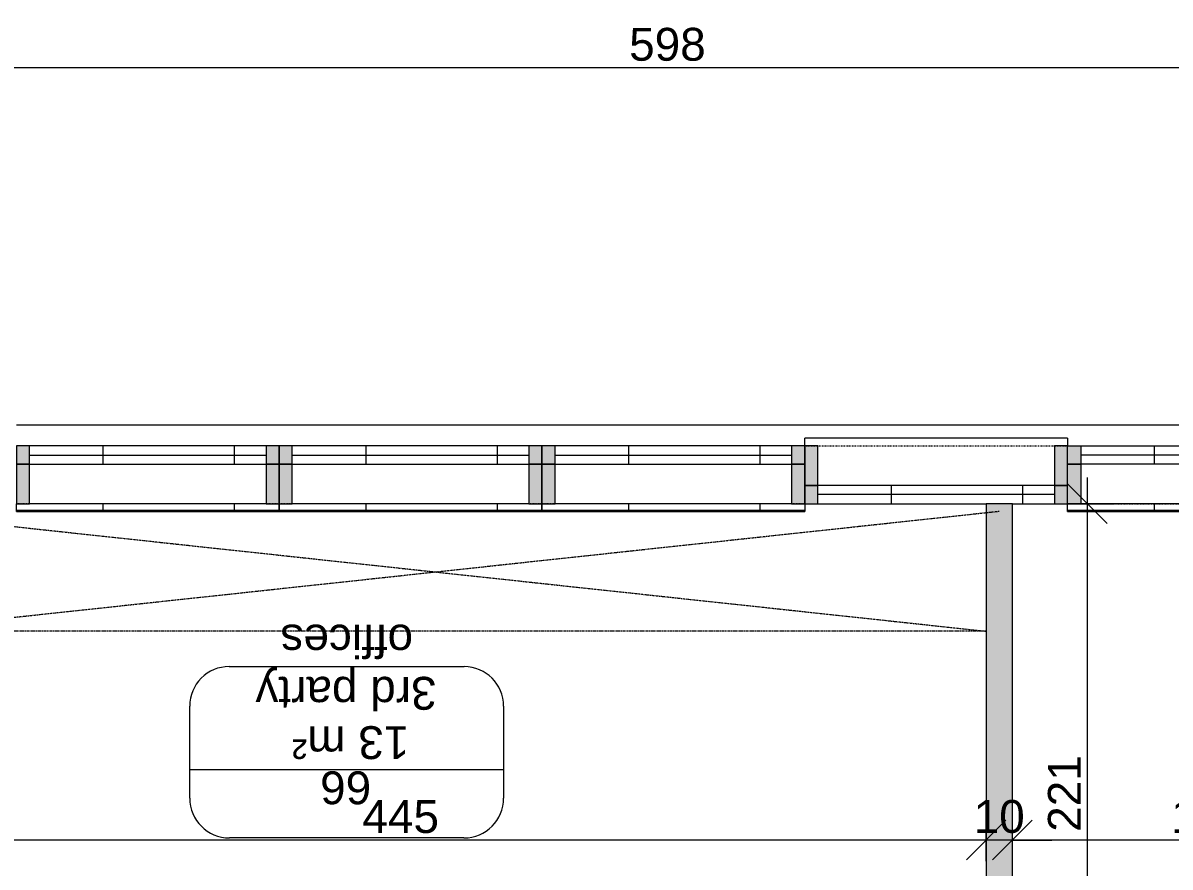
# Model space of a CAD drawing. Header units: centimetres. Extents: x -5566 to 5867, y -120 to 4683.
# Drawn here: x -4931.5 to -4495, y 4052.8 to 4373.9 of the extents above; entities that cross this region are included whole.
import ezdxf

# ---------------------------------------------------------------- set-up
doc = ezdxf.new("R2010")
doc.units = ezdxf.units.CM
doc.linetypes.add('Dash', pattern=[0.6, 0.3, -0.3])
doc.linetypes.add('Hidden_2', pattern=[0.6, 0.4, -0.2])
for name, color, linetype, lineweight in [('A-ANNO-DIMS', 211, 'Continuous', 5), ('A-AREA-IDEN', 2, 'Continuous', 5), ('A-FLOR-OVHD', 1, 'Hidden_2', 18), ('A-GLAZ', 151, 'Continuous', 13), ('A-GLAZ-HDLN', 1, 'Dash', 15), ('A-WALL', 113, 'Continuous', 13), ('A-WALL-PATT', 111, 'Continuous', 20), ('I-WALL', 2, 'Continuous', 13)]:
    doc.layers.add(name, color=color, linetype=linetype, lineweight=lineweight)
doc.styles.add('Arial', font='arial.ttf', dxfattribs={"height": 12.5})
doc.dimstyles.new('100_200_2_5mm_Arial_cm', dxfattribs={"dimscale": 30.48, "dimtxt": 12.753242, "dimasz": 0.492126, "dimexe": 0.328084, "dimexo": 0.0625, "dimgap": 0.082021, "dimtad": 1, "dimdec": 0, "dimzin": 0, "dimdsep": 46, "dimtxsty": 'Arial', "dimblk1": 'OBLIQUE', "dimblk2": 'OBLIQUE', "dimsah": 1, "dimcen": 0.09, "dimdle": 0.328084, "dimazin": 0, "dimtfac": 1, "dimtdec": 4, "dimtix": 1, "dimtmove": 0, "dimatfit": 3, "dimfxl": 0.328084, "dimfxlon": 1, "dimtvp": 1, "dimtolj": 1, "dimtzin": 0, "dimlwd": 15, "dimlwe": 15, "dimarcsym": 2})
doc.dimstyles.new('200_100_2_5mm_Arial_cm___OpenHeight', dxfattribs={"dimscale": 30.48, "dimtxt": 12.753242, "dimasz": 0.492126, "dimexe": 0.328084, "dimexo": 0.0625, "dimgap": 0.082021, "dimtad": 1, "dimdec": 0, "dimzin": 0, "dimdsep": 46, "dimtxsty": 'Arial', "dimblk1": 'OBLIQUE', "dimblk2": 'OBLIQUE', "dimsah": 1, "dimcen": 0.09, "dimdle": 0.328084, "dimazin": 0, "dimtfac": 1, "dimtdec": 4, "dimtix": 1, "dimtmove": 0, "dimatfit": 3, "dimfxl": 0.328084, "dimfxlon": 1, "dimtvp": 1, "dimtolj": 1, "dimtzin": 0, "dimlwd": 18, "dimlwe": 18, "dimarcsym": 2})
pattern_1 = [(180, (201, 11.5), (1e-14, -100), []), (270, (201, 11.5), (50, 3e-15), [])]
pattern_2 = [(0, (-501, -11.5), (0, 100), []), (90, (-501, -11.5), (-50, 3e-15), [])]
pattern_3 = [(180, (301, 11.5), (1e-14, -100), []), (270, (301, 11.5), (50, 3e-15), [])]
pattern_4 = [(180, (101, 11.5), (1e-14, -100), []), (270, (101, 11.5), (50, 3e-15), [])]

# ---------------------------------------------------------------- blocks, each defined once
blk = doc.blocks.new('AR_Alum_Sgl_keep_DownOpen - W100H175-V153-Level _9_00')
at = {"layer": 'A-GLAZ'}
h = blk.add_hatch(dxfattribs=at)
h.set_pattern_fill('FP_130', color=256, style=0, pattern_type=2)
h.set_pattern_definition(pattern_1)
h.paths.add_polyline_path([(50, 11), (50, 14), (-50, 14), (-50, 11), (45, 11)], flags=0)
for points in [[(-45, -4), (-45, 11), (-50, 11), (-50, -4)], [(50, -4), (50, 11), (45, 11), (45, -4)]]:
    blk.add_hatch(color=256, dxfattribs=at).paths.add_polyline_path(points, flags=0)
h = blk.add_hatch(color=256, dxfattribs=at)
h.paths.add_polyline_path([(50, -4), (45, -4), (45, -11), (50, -11)], flags=0)
h.paths.add_polyline_path([(-45, -4), (-50, -4), (-50, -11), (-45, -11)], flags=0)
h = blk.add_hatch(dxfattribs=at)
h.set_pattern_fill('FP_130', color=256, style=0, pattern_type=2)
h.set_pattern_definition(pattern_1)
h.paths.add_polyline_path([(45, -11), (45, -4), (-45, -4), (-45, -11), (14.71, -11)], flags=0)
for p, q in [((-50, 11), (-50, 14)), ((50, 14), (-50, 14)), ((50, 14), (50, 11)), ((45, -4), (-45, -4)), ((-45, -11), (45, -11))]:
    blk.add_line(p, q, dxfattribs=at)
at = {"layer": 'A-GLAZ', "lineweight": 15}
for p, q in [((-45, 11), (-50, 11)), ((-50, 11), (-50, -4)), ((-45, -4), (-45, 11)), ((50, 11), (45, 11)), ((45, 11), (45, -4)), ((50, -4), (50, 11)), ((-50, -4), (-50, -11)), ((-45, -4), (-50, -4)), ((-50, -4), (-45, -4)), ((-45, -11), (-45, -4)), ((50, -4), (45, -4)), ((45, -4), (45, -11)), ((45, -4), (50, -4)), ((50, -11), (50, -4)), ((-50, -11), (-45, -11)), ((45, -11), (50, -11))]:
    blk.add_line(p, q, dxfattribs=at)
at = {"layer": 'A-GLAZ', "lineweight": 18}
blk.add_line((45, -7.5), (-45, -7.5), dxfattribs=at)
at = {"layer": 'A-GLAZ-HDLN'}
blk.add_line((-50, 11), (50, 11), dxfattribs=at)
blk = doc.blocks.new('AR_Alum_Sgl_keep_DownOpen - W100H175-V154-Level _9_00')
at = {"layer": 'A-GLAZ'}
h = blk.add_hatch(color=256, dxfattribs=at)
h.paths.add_polyline_path([(-50, 11), (-50, 4), (-45, 4), (-45, 11)], flags=0)
h.paths.add_polyline_path([(45, 11), (45, 4), (50, 4), (50, 11)], flags=0)
h = blk.add_hatch(dxfattribs=at)
h.set_pattern_fill('FP_131', color=256, style=0, pattern_type=2)
h.set_pattern_definition(pattern_2)
h.paths.add_polyline_path([(-45, 4), (45, 4), (45, 11), (-45, 11)], flags=0)
for points in [[(-50, 4), (-50, -11), (-45, -11), (-45, 4)], [(45, 4), (45, -11), (50, -11), (50, 4)]]:
    blk.add_hatch(color=256, dxfattribs=at).paths.add_polyline_path(points, flags=0)
h = blk.add_hatch(dxfattribs=at)
h.set_pattern_fill('FP_131', color=256, style=0, pattern_type=2)
h.set_pattern_definition(pattern_2)
h.paths.add_polyline_path([(-50, -14), (50, -14), (50, -11), (-50, -11)], flags=0)
at = {"layer": 'A-GLAZ', "lineweight": 15}
for p, q in [((-50, 11), (-45, 11)), ((-50, 4), (-50, 11)), ((-45, 11), (-45, 4)), ((45, 11), (50, 11)), ((45, 4), (45, 11)), ((50, 11), (50, 4)), ((-45, 4), (-50, 4)), ((-50, -11), (-50, 4)), ((-50, 4), (-45, 4)), ((-45, 4), (-45, -11)), ((50, 4), (45, 4)), ((45, -11), (45, 4)), ((45, 4), (50, 4)), ((50, 4), (50, -11)), ((-45, -11), (-50, -11)), ((50, -11), (45, -11))]:
    blk.add_line(p, q, dxfattribs=at)
at = {"layer": 'A-GLAZ'}
for p, q in [((-45, 11), (45, 11)), ((45, 4), (-45, 4)), ((-50, -14), (-50, -11)), ((50, -11), (50, -14)), ((-50, -14), (50, -14))]:
    blk.add_line(p, q, dxfattribs=at)
at = {"layer": 'A-GLAZ', "lineweight": 18}
blk.add_line((45, 7.5), (-45, 7.5), dxfattribs=at)
at = {"layer": 'A-GLAZ-HDLN'}
blk.add_line((-50, -11), (50, -11), dxfattribs=at)
blk = doc.blocks.new('AR_Alum_Sgl_keep_DownOpen - W100H175-V155-Level _9_00')
at = {"layer": 'A-GLAZ'}
for points in [[(-50, 11), (-50, -4), (-45, -4), (-45, 11)], [(45, 4), (45, -4), (50, -4), (50, 11), (45, 11)]]:
    blk.add_hatch(color=256, dxfattribs=at).paths.add_polyline_path(points, flags=0)
h = blk.add_hatch(color=256, dxfattribs=at)
h.paths.add_polyline_path([(-50, -4), (-50, -11), (-45, -11), (-45, -4)], flags=0)
h.paths.add_polyline_path([(45, -4), (45, -11), (50, -11), (50, -4)], flags=0)
h = blk.add_hatch(dxfattribs=at)
h.set_pattern_fill('FP_132', color=256, style=0, pattern_type=2)
h.set_pattern_definition([(0, (-401, -11.5), (0, 100), []), (90, (-401, -11.5), (-50, 3e-15), [])])
h.paths.add_polyline_path([(-45, -11), (45, -11), (45, -4), (-45, -4)], flags=0)
for p, q in [((-50, 11), (-50, 14)), ((50, 14), (-50, 14)), ((50, 14), (50, 11)), ((45, -4), (-45, -4)), ((-45, -11), (19, -11)), ((29, -11), (45, -11))]:
    blk.add_line(p, q, dxfattribs=at)
at = {"layer": 'A-GLAZ', "lineweight": 15}
for p, q in [((-45, 11), (-50, 11)), ((-50, 11), (-50, -4)), ((-45, -4), (-45, 11)), ((50, 11), (45, 11)), ((45, 11), (45, -4)), ((50, -4), (50, 11)), ((-50, -4), (-50, -11)), ((-45, -4), (-50, -4)), ((-50, -4), (-45, -4)), ((-45, -11), (-45, -4)), ((50, -4), (45, -4)), ((45, -4), (45, -11)), ((45, -4), (50, -4)), ((50, -11), (50, -4)), ((-50, -11), (-45, -11)), ((45, -11), (50, -11))]:
    blk.add_line(p, q, dxfattribs=at)
at = {"layer": 'A-GLAZ', "lineweight": 18}
blk.add_line((45, -7.5), (-45, -7.5), dxfattribs=at)
at = {"layer": 'A-GLAZ-HDLN'}
blk.add_line((-50, 11), (50, 11), dxfattribs=at)
blk = doc.blocks.new('AR_Alum_Sgl_keep_DownOpen - W100H175-V156-Level _9_00')
at = {"layer": 'A-GLAZ'}
h = blk.add_hatch(dxfattribs=at)
h.set_pattern_fill('FP_133', color=256, style=0, pattern_type=2)
h.set_pattern_definition(pattern_3)
h.paths.add_polyline_path([(50, 14), (-50, 14), (-50, 11), (50, 11)], flags=0)
for points in [[(-45, -4), (-45, 11), (-50, 11), (-50, -4)], [(50, 11), (45, 11), (45, -4), (50, -4), (50, 4)]]:
    blk.add_hatch(color=256, dxfattribs=at).paths.add_polyline_path(points, flags=0)
h = blk.add_hatch(color=256, dxfattribs=at)
h.paths.add_polyline_path([(50, -11), (50, -4), (45, -4), (45, -11)], flags=0)
h.paths.add_polyline_path([(-45, -4), (-50, -4), (-50, -11), (-45, -11)], flags=0)
h = blk.add_hatch(dxfattribs=at)
h.set_pattern_fill('FP_133', color=256, style=0, pattern_type=2)
h.set_pattern_definition(pattern_3)
h.paths.add_polyline_path([(45, -4), (-45, -4), (-45, -11), (45, -11)], flags=0)
for p, q in [((-50, 11), (-50, 14)), ((50, 14), (-50, 14)), ((50, 14), (50, 11)), ((45, -4), (-45, -4)), ((-45, -11), (45, -11))]:
    blk.add_line(p, q, dxfattribs=at)
at = {"layer": 'A-GLAZ', "lineweight": 15}
for p, q in [((-45, 11), (-50, 11)), ((-50, 11), (-50, -4)), ((-45, -4), (-45, 11)), ((50, 11), (45, 11)), ((45, 11), (45, -4)), ((50, -4), (50, 11)), ((-50, -4), (-50, -11)), ((-45, -4), (-50, -4)), ((-50, -4), (-45, -4)), ((-45, -11), (-45, -4)), ((50, -4), (45, -4)), ((45, -4), (45, -11)), ((45, -4), (50, -4)), ((50, -11), (50, -4)), ((-50, -11), (-45, -11)), ((45, -11), (50, -11))]:
    blk.add_line(p, q, dxfattribs=at)
at = {"layer": 'A-GLAZ', "lineweight": 18}
blk.add_line((45, -7.5), (-45, -7.5), dxfattribs=at)
at = {"layer": 'A-GLAZ-HDLN'}
blk.add_line((-50, 11), (50, 11), dxfattribs=at)
blk = doc.blocks.new('AR_Alum_Sgl_keep_DownOpen - W100H175-V157-Level _9_00')
at = {"layer": 'A-GLAZ'}
h = blk.add_hatch(dxfattribs=at)
h.set_pattern_fill('FP_134', color=256, style=0, pattern_type=2)
h.set_pattern_definition(pattern_4)
h.paths.add_polyline_path([(50, 11), (50, 14), (-50, 14), (-50, 11), (45, 11)], flags=0)
for points in [[(-45, 11), (-50, 11), (-50, -4), (-45, -4)], [(50, 7.35), (50, 11), (45, 11), (45, -4), (50, -4), (50, 7.34)]]:
    blk.add_hatch(color=256, dxfattribs=at).paths.add_polyline_path(points, flags=0)
h = blk.add_hatch(color=256, dxfattribs=at)
h.paths.add_polyline_path([(50, -11), (50, -4), (45, -4), (45, -11)], flags=0)
h.paths.add_polyline_path([(-45, -11), (-45, -4), (-50, -4), (-50, -11)], flags=0)
h = blk.add_hatch(dxfattribs=at)
h.set_pattern_fill('FP_134', color=256, style=0, pattern_type=2)
h.set_pattern_definition(pattern_4)
h.paths.add_polyline_path([(45, -11), (45, -4), (-45, -4), (-45, -11), (40.7, -11)], flags=0)
for p, q in [((-50, 11), (-50, 14)), ((50, 14), (-50, 14)), ((50, 14), (50, 11)), ((45, -4), (-45, -4)), ((-45, -11), (45, -11))]:
    blk.add_line(p, q, dxfattribs=at)
at = {"layer": 'A-GLAZ', "lineweight": 15}
for p, q in [((-45, 11), (-50, 11)), ((-50, 11), (-50, -4)), ((-45, -4), (-45, 11)), ((50, 11), (45, 11)), ((45, 11), (45, -4)), ((50, -4), (50, 11)), ((-50, -4), (-50, -11)), ((-45, -4), (-50, -4)), ((-50, -4), (-45, -4)), ((-45, -11), (-45, -4)), ((50, -4), (45, -4)), ((45, -4), (45, -11)), ((45, -4), (50, -4)), ((50, -11), (50, -4)), ((-50, -11), (-45, -11)), ((45, -11), (50, -11))]:
    blk.add_line(p, q, dxfattribs=at)
at = {"layer": 'A-GLAZ', "lineweight": 18}
blk.add_line((45, -7.5), (-45, -7.5), dxfattribs=at)
at = {"layer": 'A-GLAZ-HDLN'}
blk.add_line((-50, 11), (50, 11), dxfattribs=at)
blk = doc.blocks.new('_Oblique')
at = {"color": 0, "linetype": 'ByBlock', "lineweight": -2}
blk.add_line((-0.5, -0.5), (0.5, 0.5), dxfattribs=at)
blk = doc.blocks.new('DIMBLOCK53-Level _9_00')
at = {"layer": 'A-ANNO-DIMS', "color": 0, "lineweight": 15, "transparency": 16777216}
for p, q in [((-4985, 4348.72), (-4985, 4366.82)), ((-4387.5, 4348.72), (-4387.5, 4366.82)), ((-4377.5, 4356.82), (-4995, 4356.82))]:
    blk.add_line(p, q, dxfattribs=at)
at = {"layer": 'Defpoints', "color": 0, "transparency": 16777216}
for p in [(-4985, 4356.82), (-4985, 4346.82), (-4387.5, 4346.82)]:
    blk.add_point(p, dxfattribs=at)
at = {"layer": 'A-ANNO-DIMS', "color": 0, "lineweight": 15, "transparency": 16777216, "xscale": 15, "yscale": 15, "zscale": 15, "rotation": 180}
blk.add_blockref('_Oblique', (-4985, 4356.82), dxfattribs=at)
at = {"layer": 'A-ANNO-DIMS', "color": 0, "lineweight": 15, "transparency": 16777216, "xscale": 15, "yscale": 15, "zscale": 15}
blk.add_blockref('_Oblique', (-4387.5, 4356.82), dxfattribs=at)
at = {"layer": 'A-ANNO-DIMS', "color": 0, "lineweight": 15, "transparency": 16777216, "insert": (-4686.25, 4365.7), "char_height": 12.5, "width": 34.6103, "attachment_point": 5, "style": 'Arial'}
blk.add_mtext('\\A1;598', dxfattribs=at)
blk = doc.blocks.new('AR_TAG_Room - Room_Number_Area-320731-Level _9_00')
at = {"layer": 'A-AREA-IDEN'}
for p, q in [((-0.8926, 0.5188), (0.8926, 0.5188)), ((-1.1946, 0), (-1.1946, 0.2169)), ((1.1946, 0.2169), (1.1946, 0)), ((-1.1946, -0.4845), (-1.1946, 0)), ((-1.1946, 0), (1.1946, 0)), ((1.1946, 0), (1.1946, -0.4845)), ((0.8947, -0.7844), (-0.8947, -0.7844))]:
    blk.add_line(p, q, dxfattribs=at)
for centre, radius, start, end in [((-0.8926, 0.2169), 0.3019, 90, 180), ((0.8926, 0.2169), 0.3019, 0, 90), ((-0.8947, -0.4845), 0.2999, 180, 270), ((0.8947, -0.4845), 0.2999, 270, 0)]:
    blk.add_arc(centre, radius, start, end, dxfattribs=at)
blk = doc.blocks.new('DIMBLOCK91-Level _9_00')
at = {"layer": 'A-ANNO-DIMS', "color": 0, "lineweight": 15, "transparency": 16777216}
for p, q in [((-4555, 4054.95), (-4555, 4073.05)), ((-4405, 4054.95), (-4405, 4073.05)), ((-4395, 4063.05), (-4565, 4063.05))]:
    blk.add_line(p, q, dxfattribs=at)
at = {"layer": 'Defpoints', "color": 0, "transparency": 16777216}
for p in [(-4555, 4063.05), (-4555, 4053.05), (-4405, 4053.05)]:
    blk.add_point(p, dxfattribs=at)
at = {"layer": 'A-ANNO-DIMS', "color": 0, "lineweight": 15, "transparency": 16777216, "xscale": 15, "yscale": 15, "zscale": 15, "rotation": 180}
blk.add_blockref('_Oblique', (-4555, 4063.05), dxfattribs=at)
at = {"layer": 'A-ANNO-DIMS', "color": 0, "lineweight": 15, "transparency": 16777216, "xscale": 15, "yscale": 15, "zscale": 15}
blk.add_blockref('_Oblique', (-4405, 4063.05), dxfattribs=at)
at = {"layer": 'A-ANNO-DIMS', "color": 0, "lineweight": 15, "transparency": 16777216, "insert": (-4480, 4071.93), "char_height": 12.5, "width": 34.6103, "attachment_point": 5, "style": 'Arial'}
blk.add_mtext('\\A1;150', dxfattribs=at)
blk = doc.blocks.new('DIMBLOCK92-Level _9_00')
at = {"layer": 'A-ANNO-DIMS', "color": 0, "lineweight": 15, "transparency": 16777216}
for p, q in [((-4565, 4054.95), (-4565, 4073.05)), ((-4555, 4054.95), (-4555, 4073.05)), ((-4565, 4063.05), (-4580, 4063.05)), ((-4555, 4063.05), (-4565, 4063.05)), ((-4555, 4063.05), (-4540, 4063.05))]:
    blk.add_line(p, q, dxfattribs=at)
at = {"layer": 'Defpoints', "color": 0, "transparency": 16777216}
for p in [(-4565, 4063.05), (-4565, 4053.05), (-4555, 4053.05)]:
    blk.add_point(p, dxfattribs=at)
at = {"layer": 'A-ANNO-DIMS', "color": 0, "lineweight": 15, "transparency": 16777216, "xscale": 15, "yscale": 15, "zscale": 15}
blk.add_blockref('_Oblique', (-4565, 4063.05), dxfattribs=at)
at = {"layer": 'A-ANNO-DIMS', "color": 0, "lineweight": 15, "transparency": 16777216, "xscale": 15, "yscale": 15, "zscale": 15, "rotation": 180}
blk.add_blockref('_Oblique', (-4555, 4063.05), dxfattribs=at)
at = {"layer": 'A-ANNO-DIMS', "color": 0, "lineweight": 15, "transparency": 16777216, "insert": (-4560, 4071.93), "char_height": 12.5, "width": 23.0736, "attachment_point": 5, "style": 'Arial'}
blk.add_mtext('\\A1;10', dxfattribs=at)
blk = doc.blocks.new('DIMBLOCK93-Level _9_00')
at = {"layer": 'A-ANNO-DIMS', "color": 0, "lineweight": 15, "transparency": 16777216}
for p, q in [((-5010.5, 4054.95), (-5010.5, 4073.05)), ((-4565, 4054.95), (-4565, 4073.05)), ((-4555, 4063.05), (-5020.5, 4063.05))]:
    blk.add_line(p, q, dxfattribs=at)
at = {"layer": 'Defpoints', "color": 0, "transparency": 16777216}
for p in [(-5010.5, 4063.05), (-5010.5, 4053.05), (-4565, 4053.05)]:
    blk.add_point(p, dxfattribs=at)
at = {"layer": 'A-ANNO-DIMS', "color": 0, "lineweight": 15, "transparency": 16777216, "xscale": 15, "yscale": 15, "zscale": 15, "rotation": 180}
blk.add_blockref('_Oblique', (-5010.5, 4063.05), dxfattribs=at)
at = {"layer": 'A-ANNO-DIMS', "color": 0, "lineweight": 15, "transparency": 16777216, "xscale": 15, "yscale": 15, "zscale": 15}
blk.add_blockref('_Oblique', (-4565, 4063.05), dxfattribs=at)
at = {"layer": 'A-ANNO-DIMS', "color": 0, "lineweight": 15, "transparency": 16777216, "insert": (-4787.75, 4071.9), "char_height": 12.5, "width": 34.6103, "attachment_point": 5, "style": 'Arial'}
blk.add_mtext('\\A1;445', dxfattribs=at)
blk = doc.blocks.new('DIMBLOCK138-Level _9_00')
at = {"layer": 'A-ANNO-DIMS', "color": 0, "lineweight": 18, "transparency": 16777216}
for p, q in [((-4526.44, 3960.49), (-4526.44, 4200.99)), ((-4534.53, 4190.99), (-4516.44, 4190.99)), ((-4534.53, 3970.49), (-4516.44, 3970.49))]:
    blk.add_line(p, q, dxfattribs=at)
at = {"layer": 'Defpoints', "color": 0, "transparency": 16777216}
for p in [(-4536.44, 4190.99), (-4526.44, 4190.99), (-4536.44, 3970.49)]:
    blk.add_point(p, dxfattribs=at)
at = {"layer": 'A-ANNO-DIMS', "color": 0, "lineweight": 18, "transparency": 16777216, "xscale": 15, "yscale": 15, "zscale": 15}
for p, rotation in [((-4526.44, 4190.99), 90), ((-4526.44, 3970.49), 270)]:
    blk.add_blockref('_Oblique', p, dxfattribs=dict(at, rotation=rotation))
at = {"layer": 'A-ANNO-DIMS', "color": 0, "lineweight": 18, "transparency": 16777216, "insert": (-4535.21, 4080.74), "char_height": 12.5, "width": 34.6103, "attachment_point": 5, "rotation": 90, "style": 'Arial'}
blk.add_mtext('\\A1;221', dxfattribs=at)

msp = doc.modelspace()

# ---------------------------------------------------------------- hatches: boundary and pattern name
at = {"layer": 'A-WALL-PATT', "lineweight": 13}
h = msp.add_hatch(color=256, dxfattribs=at)
h.paths.add_polyline_path([(-4565, 4190.99), (-4565, 3970.49), (-4555, 3970.49), (-4555, 4190.99)], flags=0)
h.paths.add_polyline_path([(-4565, 3239.49), (-4565, 3160.49), (-4555, 3160.49), (-4555, 3296.49), (-4565, 3296.49), (-4565, 3292.99)], flags=0)
h.paths.add_polyline_path([(-4565, 3838.97), (-4565, 3642.49), (-4555, 3642.49), (-4555, 3880.49), (-4565, 3880.49), (-4565, 3869.49)], flags=0)
h.paths.add_polyline_path([(-4565, 3386.49), (-4555, 3386.49), (-4555, 3552.49), (-4565, 3552.49), (-4565, 3389.99)], flags=0)
h.paths.add_polyline_path([(-4565, 2987.98), (-4565, 2605.49), (-4555, 2605.49), (-4555, 3070.49), (-4565, 3070.49), (-4565, 3066.99)], flags=0)

# ---------------------------------------------------------------- linework, layer by layer
at = {"layer": 'A-FLOR-OVHD'}
for p, q in [((-4560, 4188.03), (-4983, 4142.49)), ((-4965, 4185.55), (-4565, 4142.49)), ((-4565, 4142.49), (-4983, 4142.49))]:
    msp.add_line(p, q, dxfattribs=at)
at = {"layer": 'A-WALL'}
msp.add_line((-4934, 4220.99), (-4434, 4220.99), dxfattribs=at)
at = {"layer": 'I-WALL'}
for p, q in [((-4839, 4190.99), (-4929, 4190.99)), ((-4739, 4190.99), (-4829, 4190.99)), ((-4639, 4190.99), (-4729, 4190.99)), ((-4439, 4190.99), (-4529, 4190.99))]:
    msp.add_line(p, q, dxfattribs=at)
at = {"layer": 'I-WALL', "lineweight": 20}
for p, q in [((-4565, 4190.99), (-4565, 3973.99)), ((-4555, 4190.99), (-4565, 4190.99)), ((-4555, 3973.99), (-4555, 4190.99))]:
    msp.add_line(p, q, dxfattribs=at)

# ---------------------------------------------------------------- block references
at = {"layer": 'A-AREA-IDEN', "xscale": 49.99999999999998, "yscale": 49.99999999999998, "zscale": 49.99999999999998, "rotation": 180}
msp.add_blockref('AR_TAG_Room - Room_Number_Area-320731-Level _9_00', (-4808.31, 4089.8), dxfattribs=at)
at = {"layer": 'A-GLAZ', "rotation": 179.9999999999993}
for name, p in [('AR_Alum_Sgl_keep_DownOpen - W100H175-V157-Level _9_00', (-4884, 4201.99)), ('AR_Alum_Sgl_keep_DownOpen - W100H175-V153-Level _9_00', (-4784, 4201.99)), ('AR_Alum_Sgl_keep_DownOpen - W100H175-V156-Level _9_00', (-4684, 4201.99))]:
    msp.add_blockref(name, p, dxfattribs=at)
at = {"layer": 'A-GLAZ'}
for name, p in [('AR_Alum_Sgl_keep_DownOpen - W100H175-V155-Level _9_00', (-4584, 4201.99)), ('AR_Alum_Sgl_keep_DownOpen - W100H175-V154-Level _9_00', (-4484, 4201.99))]:
    msp.add_blockref(name, p, dxfattribs=at)

# ---------------------------------------------------------------- texts
at = {"layer": 'A-AREA-IDEN', "char_height": 12.5, "attachment_point": 1, "rotation": 180, "style": 'Arial'}
for s, insert, width in [('offices', (-4783.04, 4132.47), 61.3291), ('3rd party', (-4774.11, 4112.63), 82.9747), ('13 m²', (-4784.48, 4093.86), 54.5147), ('66', (-4798.94, 4076.67), 23.2489)]:
    msp.add_mtext(s, dxfattribs=dict(at, insert=insert, width=width))

# ---------------------------------------------------------------- dimensions: what is measured, and where the dimension line sits
at = {"layer": 'A-ANNO-DIMS', "lineweight": 15}
for base, p1, p2, override, picture, middle in [((-4985, 4356.81903624), (-4387.5, 4346.81903624), (-4985, 4346.81903624), {"dimpost": '<>', "dimfxl": 597.5}, 'DIMBLOCK53-Level _9_00', (-4686.25, 4365.70119859)), ((-5010.5, 4063.0461548), (-4565, 4053.0461548), (-5010.5, 4053.0461548), {"dimpost": '<>', "dimfxl": 445.5}, 'DIMBLOCK93-Level _9_00', (-4787.75, 4071.90273734)), ((-4565, 4063.05), (-4555, 4053.05), (-4565, 4053.05), {"dimpost": '<>', "dimfxl": 10}, 'DIMBLOCK92-Level _9_00', (-4560, 4071.93)), ((-4555, 4063.05), (-4405, 4053.05), (-4555, 4053.05), {"dimpost": '<>', "dimfxl": 150}, 'DIMBLOCK91-Level _9_00', (-4480, 4071.93))]:
    dim = msp.add_linear_dim(base=base, p1=p1, p2=p2, dimstyle='100_200_2_5mm_Arial_cm', override=override, dxfattribs=at)
    dim.commit()
    dim.dimension.update_dxf_attribs({"geometry": picture, "text_midpoint": middle})
at = {"layer": 'A-ANNO-DIMS', "lineweight": 18}
dim = msp.add_linear_dim(base=(-4526.43625217, 4190.99172688), p1=(-4536.43625217, 3970.49172688), p2=(-4536.43625217, 4190.99172688), angle=270, dimstyle='200_100_2_5mm_Arial_cm___OpenHeight', override={"dimpost": '<>', "dimfxl": 220.5}, dxfattribs=at)
dim.commit()
dim.dimension.update_dxf_attribs({"geometry": 'DIMBLOCK138-Level _9_00', "text_midpoint": (-4535.21183198, 4080.74172688)})

doc.saveas('drawing.dxf')
